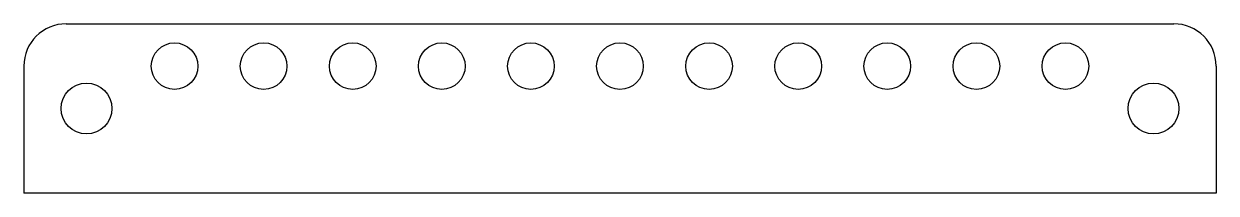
# Model space of a CAD drawing. Extents: x 30 to 311, y 18 to 58.
import ezdxf

# ---------------------------------------------------------------- set-up
doc = ezdxf.new("R2010")
doc.units = 0
doc.layers.get('0').update_dxf_attribs({"linetype": 'CONTINUOUS'})

msp = doc.modelspace()

# ---------------------------------------------------------------- linework, layer by layer
for p, q in [((40.33, 57.74), (301.38, 57.74)), ((30.33, 47.74), (30.33, 17.74)), ((311.38, 47.74), (311.38, 17.74)), ((311.38, 17.74), (30.33, 17.74))]:
    msp.add_line(p, q)
for centre, radius in [((65.85, 47.74), 5.5), ((86.85, 47.74), 5.5), ((107.85, 47.74), 5.5), ((128.85, 47.74), 5.5), ((149.85, 47.74), 5.5), ((170.85, 47.74), 5.5), ((191.85, 47.74), 5.5), ((212.85, 47.74), 5.5), ((233.85, 47.74), 5.5), ((254.85, 47.74), 5.5), ((275.85, 47.74), 5.5), ((45.09, 37.74), 6), ((296.61, 37.74), 6)]:
    msp.add_circle(centre, radius)
for centre, start, end in [((40.33, 47.74), 90, 180), ((301.38, 47.74), 0, 90)]:
    msp.add_arc(centre, 10, start, end)

doc.saveas('drawing.dxf')
